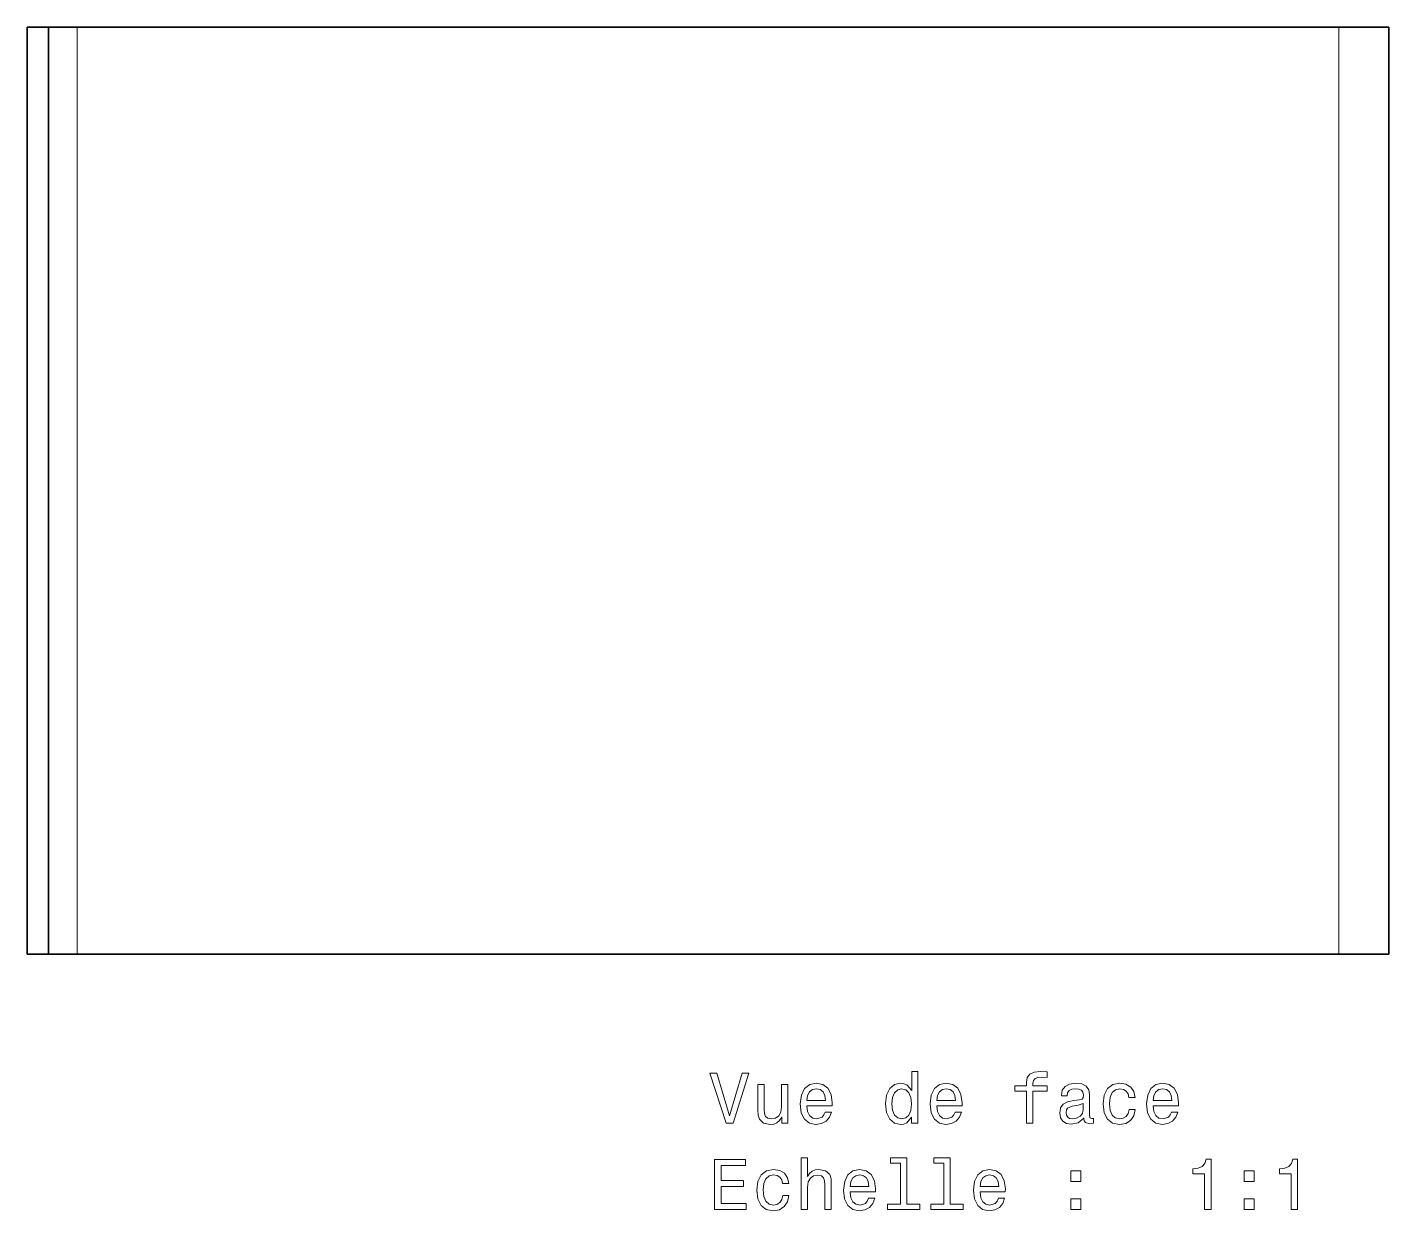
# Model space of a CAD drawing. Extents: x 249.2 to 344.8, y 159.5 to 242.5.
import ezdxf

# ---------------------------------------------------------------- set-up
doc = ezdxf.new("R2010")
doc.units = 0

msp = doc.modelspace()

# ---------------------------------------------------------------- linework, layer by layer
at = {"color": 7, "lineweight": 35}
for p, q in [((249.25, 242.5), (249.25, 177.5)), ((250.75, 242.5), (250.75, 177.5)), ((252.75, 242.5), (341.25, 242.5)), ((344.75, 242.5), (344.75, 177.5)), ((252.75, 177.5), (341.25, 177.5))]:
    msp.add_line(p, q, dxfattribs=at)
at = {"color": 7, "lineweight": 35, "ltscale": 0.0375}
for p, q in [((249.25, 242.5), (250.75, 242.5)), ((249.25, 177.5), (250.75, 177.5))]:
    msp.add_line(p, q, dxfattribs=at)
at = {"color": 7, "lineweight": 35, "ltscale": 0.05}
for p, q in [((252.75, 242.5), (250.75, 242.5)), ((252.75, 177.5), (250.75, 177.5))]:
    msp.add_line(p, q, dxfattribs=at)
at = {"color": 7, "lineweight": 13}
for p, q in [((252.75, 242.5), (252.75, 177.5)), ((341.25, 242.5), (341.25, 177.5))]:
    msp.add_line(p, q, dxfattribs=at)
at = {"color": 7, "lineweight": 35, "ltscale": 0.0875}
for p, q in [((341.25, 242.5), (344.75, 242.5)), ((341.25, 177.5), (344.75, 177.5))]:
    msp.add_line(p, q, dxfattribs=at)
at = {"color": 7, "lineweight": 13}
for points in [[(299.395538, 169.148422), (298.518005, 166.167862), (297.615265, 169.148422), (297.136169, 169.148422), (298.265839, 165.643372), (298.770172, 165.643372), (299.874634, 169.148422)], [(311.28241, 166.061966), (311.28241, 165.643372), (311.726227, 165.643372), (311.726227, 169.264404), (311.287476, 169.264404), (311.287476, 167.938034), (310.949554, 168.32132), (310.742798, 168.412109), (310.505768, 168.447403), (310.077087, 168.346542), (309.744232, 168.064117), (309.527374, 167.610229), (309.451721, 167), (309.527374, 166.389771), (309.744232, 165.930832), (310.077087, 165.643372), (310.505768, 165.547546), (310.742798, 165.582855), (310.95462, 165.67363)], [(319.341492, 167.882568), (319.341492, 165.643372), (319.785309, 165.643372), (319.785309, 167.882568), (320.793945, 167.882568), (320.793945, 168.260803), (319.785309, 168.260803), (319.785309, 168.427231), (319.820618, 168.628967), (319.936615, 168.765137), (320.133301, 168.845825), (320.41571, 168.876083), (320.793945, 168.855911), (320.793945, 169.239197), (320.31485, 169.264404), (319.881134, 169.219025), (319.578522, 169.082855), (319.396973, 168.845825), (319.341492, 168.507919), (319.341492, 168.260803), (318.529541, 168.260803), (318.529541, 167.882568)], [(302.597992, 168.351578), (302.154175, 168.351578), (302.154175, 166.788177), (302.10376, 166.425079), (301.957489, 166.162827), (301.73056, 166.001434), (301.432983, 165.951004), (301.195953, 165.991348), (301.044678, 166.112396), (300.958923, 166.319168), (300.938751, 166.611664), (300.938751, 168.351578), (300.494965, 168.351578), (300.494965, 166.57132), (300.510101, 166.213257), (300.605896, 165.91571), (300.898407, 165.643372), (301.367432, 165.547546), (301.619598, 165.582855), (301.836456, 165.67363), (302.023041, 165.829971), (302.174347, 166.056915), (302.174347, 165.643372), (302.597992, 165.643372)], [(303.934448, 166.868881), (305.709656, 166.868881), (305.714691, 167.075653), (305.634003, 167.655624), (305.412109, 168.08934), (305.059082, 168.351578), (304.590057, 168.447403), (304.131134, 168.346542), (303.778107, 168.064117), (303.551147, 167.605194), (303.470459, 167), (303.546112, 166.379684), (303.773041, 165.925797), (304.121033, 165.643372), (304.574921, 165.547546), (304.968292, 165.613113), (305.291077, 165.784576), (305.528107, 166.056915), (305.664276, 166.420029), (305.225494, 166.420029), (305.134735, 166.218292), (305.003601, 166.067001), (304.630402, 165.945969), (304.342926, 166.001434), (304.126068, 166.177948), (303.984863, 166.465424), (303.934448, 166.853745)], [(313.042511, 166.868881), (314.817719, 166.868881), (314.822754, 167.075653), (314.742065, 167.655624), (314.520172, 168.08934), (314.167145, 168.351578), (313.69812, 168.447403), (313.239197, 168.346542), (312.886169, 168.064117), (312.65921, 167.605194), (312.578522, 167), (312.654175, 166.379684), (312.881134, 165.925797), (313.229095, 165.643372), (313.682983, 165.547546), (314.076355, 165.613113), (314.399139, 165.784576), (314.636169, 166.056915), (314.772339, 166.420029), (314.333588, 166.420029), (314.242798, 166.218292), (314.111664, 166.067001), (313.738464, 165.945969), (313.451019, 166.001434), (313.234161, 166.177948), (313.092926, 166.465424), (313.042511, 166.853745)], [(323.371033, 165.996399), (323.371033, 165.981262), (323.39624, 165.809799), (323.471893, 165.688766), (323.789612, 165.592941), (324.036743, 165.633286), (324.036743, 165.976227), (323.930847, 165.96109), (323.789612, 166.026657), (323.764404, 166.228394), (323.764404, 167.630402), (323.703888, 167.98848), (323.527374, 168.240631), (323.219727, 168.391937), (322.786011, 168.447403), (322.362396, 168.386887), (322.049713, 168.215424), (321.853027, 167.94812), (321.787476, 167.595108), (321.787476, 167.564835), (322.185883, 167.564835), (322.221191, 167.776657), (322.332123, 167.927948), (322.513702, 168.018738), (322.770905, 168.054031), (323.018005, 168.028824), (323.194519, 167.953171), (323.300446, 167.822052), (323.335724, 167.640488), (323.315552, 167.42868), (323.234863, 167.322769), (323.033142, 167.272339), (322.654907, 167.231995), (322.221191, 167.141205), (321.913544, 166.979828), (321.731995, 166.727661), (321.676514, 166.354462), (321.726959, 166.021606), (321.883301, 165.77449), (322.135437, 165.618149), (322.483429, 165.562683), (322.952454, 165.668594)], [(326.523041, 167.453888), (326.961823, 167.453888), (326.871033, 167.857346), (326.654175, 168.175079), (326.316284, 168.371765), (325.877533, 168.447403), (325.393372, 168.346542), (325.025208, 168.064117), (324.793213, 167.605194), (324.712524, 166.989914), (324.788177, 166.379684), (325.015137, 165.925797), (325.373199, 165.643372), (325.862396, 165.547546), (326.296112, 165.623199), (326.634003, 165.835007), (326.865997, 166.167862), (326.966858, 166.611664), (326.543213, 166.611664), (326.46759, 166.329254), (326.326355, 166.117432), (326.124634, 165.986313), (325.877533, 165.945969), (325.569885, 166.01152), (325.347992, 166.213257), (325.211823, 166.541061), (325.166412, 167.005035), (325.211823, 167.458939), (325.353027, 167.786743), (325.579956, 167.98848), (325.877533, 168.059082), (326.139771, 168.013687), (326.336456, 167.89769), (326.46759, 167.706055)], [(328.222626, 166.868881), (329.997833, 166.868881), (330.002869, 167.075653), (329.92218, 167.655624), (329.700287, 168.08934), (329.34726, 168.351578), (328.878235, 168.447403), (328.419312, 168.346542), (328.066284, 168.064117), (327.839325, 167.605194), (327.758636, 167), (327.83429, 166.379684), (328.061249, 165.925797), (328.40921, 165.643372), (328.863098, 165.547546), (329.25647, 165.613113), (329.579254, 165.784576), (329.816284, 166.056915), (329.952454, 166.420029), (329.513672, 166.420029), (329.422913, 166.218292), (329.291779, 166.067001), (328.918579, 165.945969), (328.631134, 166.001434), (328.414276, 166.177948), (328.273041, 166.465424), (328.222626, 166.853745)], [(303.934448, 167.242081), (303.989929, 167.590057), (304.126068, 167.84726), (304.332855, 168.003601), (304.605194, 168.059082), (304.872467, 168.003601), (305.079254, 167.84726), (305.205322, 167.590057), (305.250732, 167.242081)], [(310.581421, 168.048996), (310.873932, 167.978394), (311.095825, 167.781708), (311.226959, 167.453888), (311.277374, 167), (311.226959, 166.541061), (311.095825, 166.213257), (310.873932, 166.01152), (310.581421, 165.945969), (310.304047, 166.01152), (310.092224, 166.213257), (309.951019, 166.546112), (309.905609, 167), (309.951019, 167.448853), (310.092224, 167.776657), (310.304047, 167.978394)], [(313.042511, 167.242081), (313.097992, 167.590057), (313.234161, 167.84726), (313.440918, 168.003601), (313.713257, 168.059082), (313.98056, 168.003601), (314.187317, 167.84726), (314.313416, 167.590057), (314.358795, 167.242081)], [(328.222626, 167.242081), (328.278107, 167.590057), (328.414276, 167.84726), (328.621033, 168.003601), (328.893372, 168.059082), (329.160675, 168.003601), (329.367432, 167.84726), (329.49353, 167.590057), (329.53891, 167.242081)], [(323.320618, 166.591492), (323.260101, 166.329254), (323.098694, 166.127518), (322.856628, 165.996399), (322.559082, 165.951004), (322.367432, 165.976227), (322.231262, 166.056915), (322.145538, 166.19812), (322.120331, 166.394806), (322.140503, 166.57132), (322.221191, 166.697403), (322.543945, 166.838623), (322.952454, 166.899139), (323.320618, 167.020172)], [(297.458923, 159.596542), (299.677948, 159.596542), (299.677948, 160.020172), (297.922913, 160.020172), (297.922913, 161.205338), (299.486298, 161.205338), (299.486298, 161.623917), (297.922913, 161.623917), (297.922913, 162.672913), (299.637604, 162.672913), (299.637604, 163.096542), (297.458923, 163.096542)], [(302.234863, 161.407059), (302.673645, 161.407059), (302.582855, 161.810516), (302.365997, 162.12825), (302.028107, 162.324936), (301.589325, 162.400574), (301.105194, 162.299713), (300.73703, 162.017288), (300.505035, 161.558365), (300.424347, 160.943085), (300.5, 160.332855), (300.726959, 159.878967), (301.085022, 159.596542), (301.574219, 159.500717), (302.007935, 159.57637), (302.345825, 159.788177), (302.57782, 160.121033), (302.67868, 160.564835), (302.255035, 160.564835), (302.179382, 160.282425), (302.038177, 160.070602), (301.836456, 159.939484), (301.589325, 159.899139), (301.281708, 159.964691), (301.059784, 160.166428), (300.923645, 160.494232), (300.878235, 160.958221), (300.923645, 161.412109), (301.06485, 161.739914), (301.291779, 161.94165), (301.589325, 162.012253), (301.851593, 161.966858), (302.048279, 161.850861), (302.179382, 161.659225)], [(303.546112, 159.596542), (303.989929, 159.596542), (303.989929, 161.159943), (304.035309, 161.518005), (304.181549, 161.780258), (304.408508, 161.94165), (304.71109, 162.002167), (304.953156, 161.951736), (305.104462, 161.815567), (305.180115, 161.588623), (305.205322, 161.286026), (305.205322, 159.596542), (305.649139, 159.596542), (305.649139, 161.376801), (305.628967, 161.734863), (305.538177, 162.032425), (305.240631, 162.304749), (304.776672, 162.400574), (304.524506, 162.36528), (304.307648, 162.269455), (304.126068, 162.118149), (303.989929, 161.911377), (303.989929, 163.217575), (303.546112, 163.217575)], [(306.970459, 160.822052), (308.745667, 160.822052), (308.750732, 161.028824), (308.670044, 161.608795), (308.44812, 162.042511), (308.095093, 162.304749), (307.626068, 162.400574), (307.167145, 162.299713), (306.814117, 162.017288), (306.587189, 161.558365), (306.50647, 160.953171), (306.582123, 160.332855), (306.809082, 159.878967), (307.157074, 159.596542), (307.610962, 159.500717), (308.004333, 159.566284), (308.327087, 159.737747), (308.564117, 160.010086), (308.700287, 160.373199), (308.261536, 160.373199), (308.170746, 160.171463), (308.039612, 160.020172), (307.666412, 159.899139), (307.378967, 159.954605), (307.162109, 160.131119), (307.020905, 160.418594), (306.970459, 160.806915)], [(310.500732, 162.844376), (310.500732, 159.969742), (309.587891, 159.969742), (309.587891, 159.596542), (311.852295, 159.596542), (311.852295, 159.969742), (310.944519, 159.969742), (310.944519, 163.217575), (309.804749, 163.217575), (309.804749, 162.844376)], [(313.536743, 162.844376), (313.536743, 159.969742), (312.623932, 159.969742), (312.623932, 159.596542), (314.888336, 159.596542), (314.888336, 159.969742), (313.98056, 159.969742), (313.98056, 163.217575), (312.84079, 163.217575), (312.84079, 162.844376)], [(316.078522, 160.822052), (317.85376, 160.822052), (317.858795, 161.028824), (317.778107, 161.608795), (317.556183, 162.042511), (317.203186, 162.304749), (316.734161, 162.400574), (316.275208, 162.299713), (315.92218, 162.017288), (315.695251, 161.558365), (315.614563, 160.953171), (315.690216, 160.332855), (315.917145, 159.878967), (316.265137, 159.596542), (316.719025, 159.500717), (317.112396, 159.566284), (317.43515, 159.737747), (317.67218, 160.010086), (317.80835, 160.373199), (317.369598, 160.373199), (317.278809, 160.171463), (317.147705, 160.020172), (316.774506, 159.899139), (316.48703, 159.954605), (316.270172, 160.131119), (316.128967, 160.418594), (316.078522, 160.806915)], [(331.823486, 159.596542), (332.28241, 159.596542), (332.28241, 163.121765), (331.939484, 163.121765), (331.848694, 162.814117), (331.667145, 162.607346), (331.389771, 162.486313), (331.00647, 162.445969), (331.00647, 162.087891), (331.823486, 162.087891)], [(337.895538, 159.596542), (338.354462, 159.596542), (338.354462, 163.121765), (338.011536, 163.121765), (337.920746, 162.814117), (337.739197, 162.607346), (337.461823, 162.486313), (337.078522, 162.445969), (337.078522, 162.087891), (337.895538, 162.087891)], [(306.970459, 161.195251), (307.02594, 161.543228), (307.162109, 161.80043), (307.368866, 161.956772), (307.641205, 162.012253), (307.908508, 161.956772), (308.115265, 161.80043), (308.241364, 161.543228), (308.286743, 161.195251)], [(316.078522, 161.195251), (316.134003, 161.543228), (316.270172, 161.80043), (316.476959, 161.956772), (316.749268, 162.012253), (317.016571, 161.956772), (317.223328, 161.80043), (317.349426, 161.543228), (317.394806, 161.195251)], [(322.458221, 161.553314), (323.154175, 161.553314), (323.154175, 162.304749), (322.458221, 162.304749)], [(334.602295, 161.553314), (335.298279, 161.553314), (335.298279, 162.304749), (334.602295, 162.304749)], [(322.458221, 159.596542), (323.154175, 159.596542), (323.154175, 160.347977), (322.458221, 160.347977)], [(334.602295, 159.596542), (335.298279, 159.596542), (335.298279, 160.347977), (334.602295, 160.347977)]]:
    msp.add_lwpolyline(points, close=True, dxfattribs=at)

doc.saveas('drawing.dxf')
